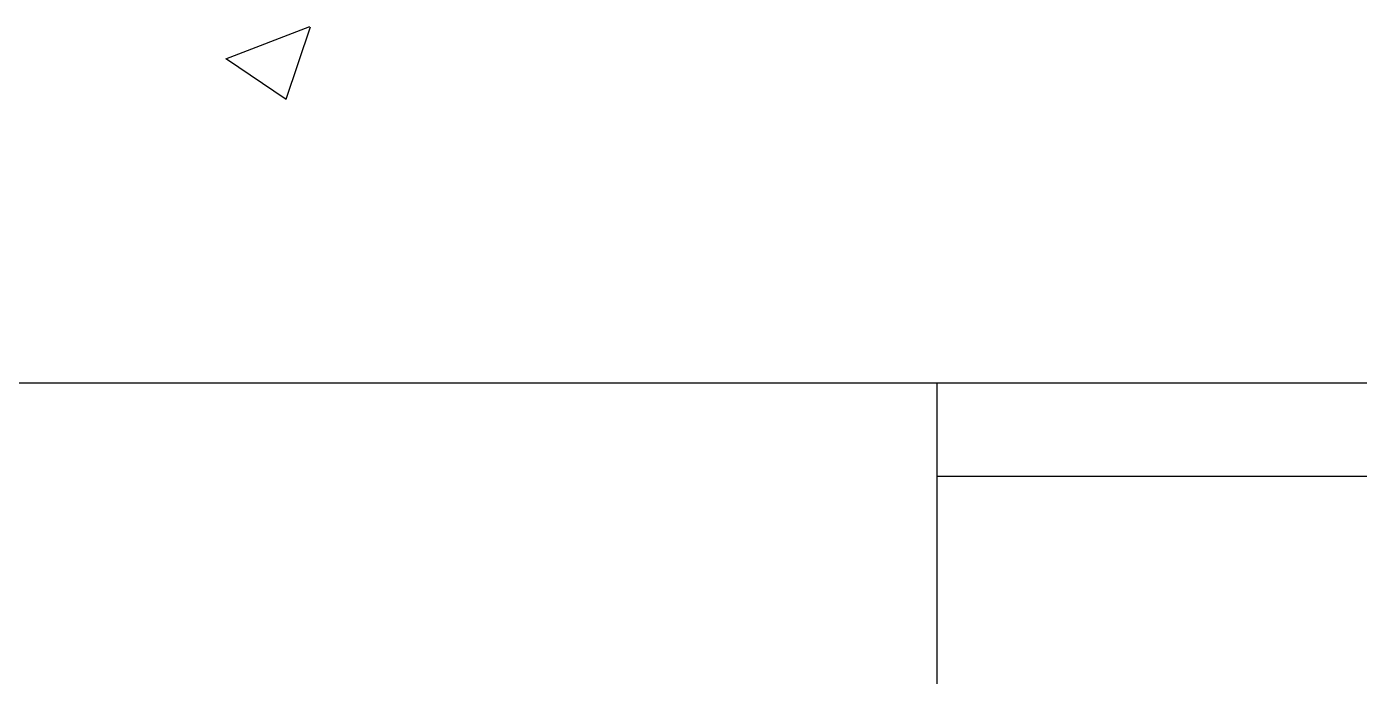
# Model space of a CAD drawing. Header units: millimetres. Extents: x -633009578 to 5705885, y -633235091 to 2571734.
# Drawn here: x 2455981 to 2457372, y 2004734 to 2005412 of the extents above; entities that cross this region are included whole.
import ezdxf

# ---------------------------------------------------------------- set-up
doc = ezdxf.new("R2010")
doc.units = ezdxf.units.MM
doc.header["$LTSCALE"] = 1000
doc.header["$MEASUREMENT"] = 0
doc.layers.get('0').update_dxf_attribs({"color": 9})
doc.layers.add('E-WIRE-系统', color=3, linetype='Continuous')

# ---------------------------------------------------------------- blocks, each defined once
blk = doc.blocks.new('G$CF4FACE3C')
at = {"layer": 'E-WIRE-系统', "color": 4}
for p, q in [((-8079.9, 8051.7), (-8000.9, 8082.1)), ((-8023.2, 8013.5), (-8000.3, 8081.8)), ((-8079.3, 8051.7), (-8023.2, 8013.8)), ((-14892.9, 7745.8), (-5378.4, 7745.8))]:
    blk.add_line(p, q, dxfattribs=at)
at = {"layer": 'E-WIRE-系统'}
for p, q in [((-7408.9, 7745.8), (-6342, 7745.8)), ((-7408.9, 7745.8), (-7408.9, 7264.3)), ((-7408.9, 7657.9), (-6514.8, 7657.9))]:
    blk.add_line(p, q, dxfattribs=at)

msp = doc.modelspace()

# ---------------------------------------------------------------- block references
at = {"xscale": 1.10592, "yscale": 1.10592, "zscale": 1.10592}
msp.add_blockref('G$CF4FACE3C', (2465124.5, 1996473.9, -46.1), dxfattribs=at)

doc.saveas('drawing.dxf')
